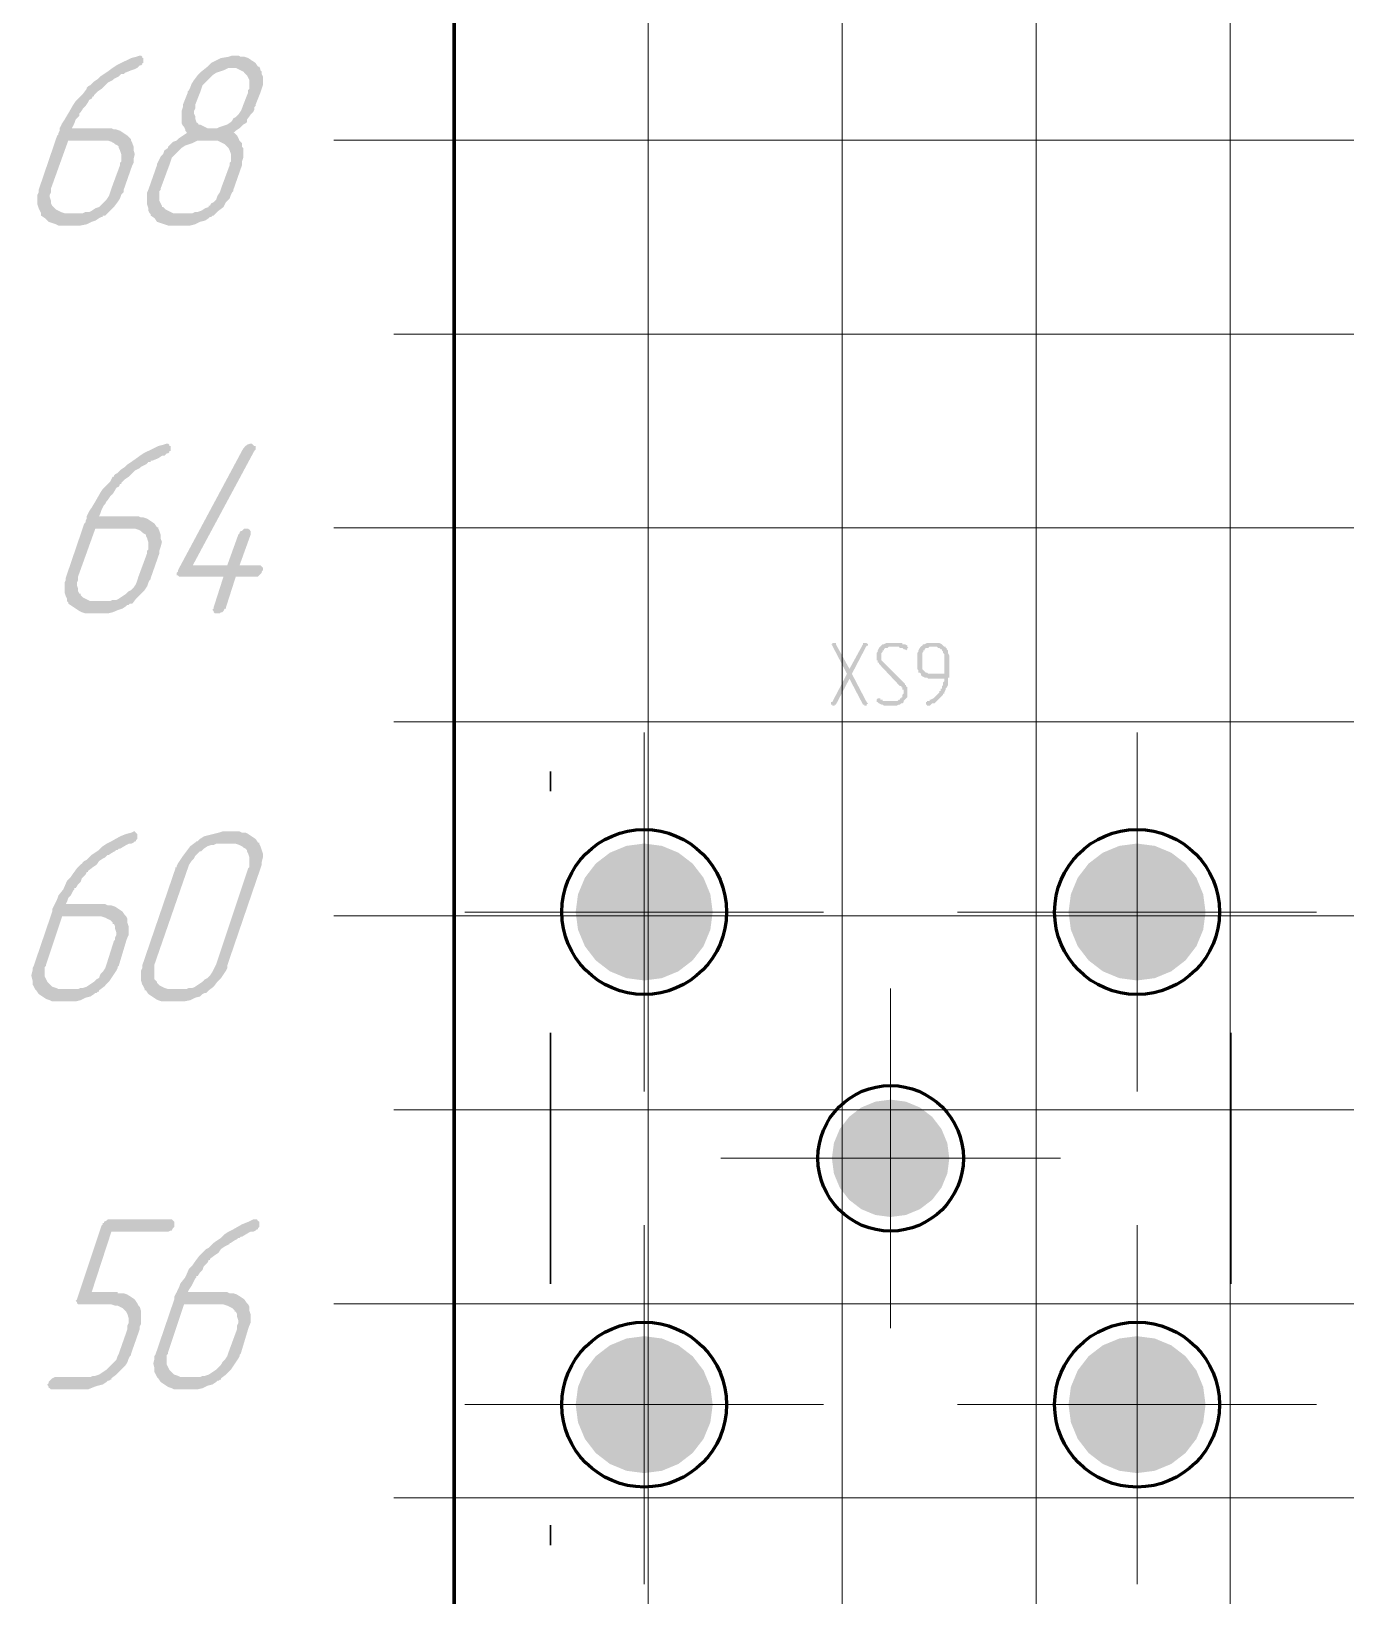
# Model space of a CAD drawing. Extents: x 260 to 1101, y 70 to 664.
# Drawn here: x 361.37 to 388.47, y 507.96 to 540.22 of the extents above; entities that cross this region are included whole.
import ezdxf

# ---------------------------------------------------------------- set-up
doc = ezdxf.new("R2010")
doc.units = 0
doc.header["$MEASUREMENT"] = 0
doc.layers.add('PDF _Геометрия', color=7, linetype='CONTINUOUS')
doc.layers.add('PDF _Сплошная заливка', color=7, linetype='CONTINUOUS')

msp = doc.modelspace()

# ---------------------------------------------------------------- hatches: boundary and pattern name
at = {"layer": 'PDF _Сплошная заливка', "transparency": 33554559}
h = msp.add_hatch(color=256, dxfattribs=at)
h.paths.add_polyline_path([(362.865, 537.969), (362.128, 537.969), (361.772, 536.979), (361.772, 536.953), (361.772, 536.928), (361.772, 536.902), (361.747, 536.852), (361.747, 536.801), (361.772, 536.725), (361.772, 536.674), (361.798, 536.623), (361.823, 536.598), (361.823, 536.598), (361.849, 536.572), (361.874, 536.547), (361.925, 536.521), (361.976, 536.496), (362.052, 536.471), (362.103, 536.471), (362.408, 536.471), (362.433, 536.471), (362.484, 536.496), (362.56, 536.496), (362.611, 536.521), (362.687, 536.572), (362.763, 536.598), (362.789, 536.623), (362.789, 536.623), (362.839, 536.674), (362.865, 536.699), (362.916, 536.75), (362.966, 536.826), (362.992, 536.902), (363.017, 536.979), (363.195, 537.461), (363.195, 537.487), (363.195, 537.512), (363.22, 537.537), (363.22, 537.588), (363.22, 537.639), (363.22, 537.69), (363.195, 537.766), (363.17, 537.817), (363.17, 537.817), (363.17, 537.842), (363.144, 537.868), (363.093, 537.893), (363.068, 537.918), (363.017, 537.944), (362.941, 537.969)], flags=0)
h.paths.add_polyline_path([(363.627, 539.722), (363.652, 539.696), (363.652, 539.671), (363.678, 539.671), (363.678, 539.646), (363.678, 539.62), (363.678, 539.595), (363.678, 539.569), (363.652, 539.569), (363.652, 539.544), (363.627, 539.519), (363.627, 539.519), (363.602, 539.519), (363.576, 539.493), (363.551, 539.468), (363.5, 539.442), (363.424, 539.417), (363.297, 539.366), (363.297, 539.366), (363.297, 539.366), (363.271, 539.341), (363.22, 539.341), (363.195, 539.315), (363.17, 539.29), (363.068, 539.239), (363.068, 539.239), (363.043, 539.214), (362.992, 539.188), (362.941, 539.163), (362.89, 539.112), (362.814, 539.036), (362.738, 538.985), (362.662, 538.909), (362.662, 538.884), (362.636, 538.884), (362.611, 538.833), (362.56, 538.807), (362.535, 538.757), (362.484, 538.68), (362.433, 538.63), (362.382, 538.553), (362.382, 538.553), (362.357, 538.528), (362.357, 538.477), (362.331, 538.452), (362.28, 538.401), (362.255, 538.325), (362.23, 538.274), (362.204, 538.223), (362.992, 538.223), (363.017, 538.223), (363.068, 538.198), (363.119, 538.198), (363.195, 538.172), (363.271, 538.122), (363.348, 538.071), (363.424, 537.995), (363.424, 537.995), (363.424, 537.969), (363.449, 537.918), (363.475, 537.842), (363.475, 537.766), (363.5, 537.69), (363.475, 537.588), (363.475, 537.512), (363.449, 537.461), (363.271, 536.953), (363.271, 536.953), (363.271, 536.953), (363.271, 536.928), (363.271, 536.902), (363.22, 536.852), (363.195, 536.775), (363.144, 536.699), (363.068, 536.598), (362.992, 536.521), (362.89, 536.42), (362.865, 536.42), (362.865, 536.42), (362.839, 536.42), (362.839, 536.394), (362.814, 536.394), (362.763, 536.369), (362.687, 536.318), (362.611, 536.293), (362.509, 536.242), (362.382, 536.217), (362.28, 536.217), (362.001, 536.217), (361.976, 536.217), (361.925, 536.217), (361.874, 536.242), (361.798, 536.267), (361.722, 536.293), (361.645, 536.369), (361.569, 536.42), (361.569, 536.445), (361.569, 536.471), (361.544, 536.521), (361.518, 536.572), (361.493, 536.648), (361.493, 536.75), (361.493, 536.852), (361.518, 536.902), (361.518, 536.953), (361.899, 538.071), (361.899, 538.071), (361.925, 538.096), (361.925, 538.122), (361.95, 538.172), (361.95, 538.223), (361.976, 538.274), (362.001, 538.325), (362.052, 538.401), (362.128, 538.528), (362.23, 538.706), (362.28, 538.782), (362.357, 538.858), (362.433, 538.934), (362.509, 539.036), (362.509, 539.036), (362.509, 539.061), (362.535, 539.087), (362.585, 539.112), (362.611, 539.138), (362.662, 539.188), (362.738, 539.239), (362.789, 539.29), (362.865, 539.341), (362.941, 539.392), (363.043, 539.468), (363.119, 539.519), (363.322, 539.62), (363.424, 539.671), (363.525, 539.696), (363.602, 539.722), (363.602, 539.722)], flags=0)
h = msp.add_hatch(color=256, dxfattribs=at)
h.paths.add_polyline_path([(365.507, 539.468), (365.482, 539.468), (365.431, 539.468), (365.38, 539.442), (365.329, 539.417), (365.253, 539.392), (365.177, 539.366), (365.1, 539.315), (365.1, 539.315), (365.075, 539.29), (365.05, 539.265), (364.999, 539.214), (364.948, 539.163), (364.897, 539.112), (364.872, 539.036), (364.846, 538.96), (364.745, 538.706), (364.745, 538.706), (364.745, 538.68), (364.745, 538.63), (364.719, 538.579), (364.719, 538.528), (364.745, 538.477), (364.745, 538.426), (364.77, 538.35), (364.77, 538.35), (364.796, 538.325), (364.821, 538.299), (364.846, 538.299), (364.897, 538.274), (364.948, 538.249), (364.999, 538.223), (365.075, 538.223), (365.126, 538.223), (365.151, 538.223), (365.202, 538.223), (365.253, 538.249), (365.329, 538.274), (365.405, 538.299), (365.482, 538.35), (365.482, 538.35), (365.507, 538.376), (365.532, 538.426), (365.583, 538.452), (365.634, 538.503), (365.685, 538.579), (365.71, 538.63), (365.736, 538.706), (365.837, 538.96), (365.837, 538.985), (365.837, 539.011), (365.863, 539.036), (365.863, 539.087), (365.863, 539.138), (365.863, 539.214), (365.837, 539.265), (365.812, 539.315), (365.812, 539.315), (365.786, 539.341), (365.761, 539.366), (365.736, 539.392), (365.685, 539.417), (365.634, 539.442), (365.583, 539.468)], flags=0)
h.paths.add_polyline_path([(365.126, 537.969), (364.846, 537.969), (364.796, 537.969), (364.745, 537.944), (364.694, 537.918), (364.618, 537.893), (364.541, 537.868), (364.465, 537.817), (364.465, 537.817), (364.44, 537.791), (364.414, 537.766), (364.364, 537.715), (364.313, 537.664), (364.262, 537.614), (364.237, 537.537), (364.211, 537.461), (364.033, 536.979), (364.033, 536.953), (364.008, 536.928), (364.008, 536.902), (364.008, 536.852), (364.008, 536.801), (364.008, 536.725), (364.033, 536.674), (364.059, 536.623), (364.059, 536.598), (364.084, 536.598), (364.11, 536.572), (364.135, 536.547), (364.186, 536.521), (364.237, 536.496), (364.288, 536.471), (364.364, 536.471), (364.643, 536.471), (364.694, 536.471), (364.745, 536.496), (364.796, 536.496), (364.872, 536.521), (364.948, 536.572), (365.024, 536.598), (365.024, 536.623), (365.05, 536.623), (365.075, 536.674), (365.126, 536.699), (365.177, 536.75), (365.202, 536.826), (365.253, 536.902), (365.278, 536.979), (365.456, 537.461), (365.456, 537.487), (365.456, 537.512), (365.482, 537.537), (365.482, 537.588), (365.482, 537.639), (365.482, 537.69), (365.456, 537.766), (365.431, 537.817), (365.431, 537.817), (365.405, 537.842), (365.38, 537.868), (365.354, 537.893), (365.304, 537.918), (365.253, 537.944), (365.202, 537.969)], flags=0)
h.paths.add_polyline_path([(365.634, 539.722), (365.685, 539.696), (365.761, 539.696), (365.837, 539.671), (365.913, 539.62), (365.99, 539.569), (366.04, 539.493), (366.066, 539.493), (366.066, 539.493), (366.091, 539.442), (366.091, 539.417), (366.117, 539.392), (366.117, 539.341), (366.142, 539.29), (366.142, 539.265), (366.142, 539.112), (366.117, 539.036), (366.091, 538.96), (365.99, 538.706), (365.99, 538.706), (365.99, 538.68), (365.964, 538.655), (365.964, 538.604), (365.939, 538.553), (365.888, 538.503), (365.812, 538.401), (365.812, 538.376), (365.812, 538.35), (365.786, 538.325), (365.736, 538.299), (365.71, 538.274), (365.659, 538.223), (365.583, 538.172), (365.532, 538.122), (365.532, 538.122), (365.558, 538.122), (365.583, 538.096), (365.609, 538.071), (365.634, 538.02), (365.659, 537.969), (365.71, 537.918), (365.71, 537.868), (365.71, 537.842), (365.736, 537.817), (365.736, 537.791), (365.736, 537.741), (365.736, 537.69), (365.736, 537.614), (365.71, 537.537), (365.71, 537.461), (365.532, 536.953), (365.532, 536.953), (365.532, 536.953), (365.532, 536.928), (365.507, 536.902), (365.482, 536.852), (365.456, 536.775), (365.38, 536.699), (365.329, 536.598), (365.227, 536.521), (365.126, 536.42), (365.126, 536.42), (365.126, 536.42), (365.1, 536.42), (365.075, 536.394), (365.05, 536.394), (365.024, 536.369), (364.948, 536.318), (364.846, 536.293), (364.745, 536.242), (364.643, 536.217), (364.516, 536.217), (364.262, 536.217), (364.237, 536.217), (364.186, 536.217), (364.11, 536.242), (364.033, 536.267), (363.957, 536.293), (363.906, 536.369), (363.83, 536.42), (363.83, 536.445), (363.805, 536.471), (363.779, 536.521), (363.779, 536.572), (363.754, 536.648), (363.754, 536.75), (363.754, 536.852), (363.754, 536.902), (363.779, 536.953), (363.957, 537.461), (363.957, 537.487), (363.957, 537.487), (363.983, 537.537), (364.008, 537.588), (364.033, 537.639), (364.084, 537.69), (364.11, 537.766), (364.186, 537.817), (364.186, 537.842), (364.211, 537.868), (364.237, 537.893), (364.288, 537.944), (364.364, 537.969), (364.414, 538.02), (364.491, 538.071), (364.567, 538.122), (364.567, 538.122), (364.567, 538.147), (364.541, 538.172), (364.541, 538.198), (364.516, 538.249), (364.491, 538.274), (364.465, 538.325), (364.465, 538.376), (364.465, 538.401), (364.465, 538.401), (364.465, 538.452), (364.465, 538.477), (364.465, 538.528), (364.465, 538.579), (364.491, 538.655), (364.491, 538.706), (364.592, 538.96), (364.592, 538.96), (364.592, 538.985), (364.592, 538.985), (364.618, 539.011), (364.643, 539.061), (364.669, 539.138), (364.719, 539.214), (364.796, 539.315), (364.872, 539.392), (364.999, 539.493), (364.999, 539.493), (365.024, 539.519), (365.05, 539.544), (365.075, 539.569), (365.126, 539.595), (365.177, 539.62), (365.278, 539.671), (365.431, 539.696), (365.507, 539.722)], flags=0)
h = msp.add_hatch(color=256, dxfattribs=at)
h.paths.add_polyline_path([(363.424, 529.968), (362.687, 529.968), (362.331, 528.978), (362.331, 528.952), (362.331, 528.927), (362.331, 528.901), (362.306, 528.851), (362.306, 528.8), (362.331, 528.724), (362.331, 528.673), (362.357, 528.622), (362.382, 528.622), (362.382, 528.597), (362.408, 528.571), (362.433, 528.546), (362.484, 528.52), (362.535, 528.495), (362.585, 528.47), (362.662, 528.47), (362.966, 528.47), (362.992, 528.47), (363.043, 528.495), (363.119, 528.495), (363.17, 528.52), (363.246, 528.571), (363.322, 528.622), (363.322, 528.622), (363.348, 528.647), (363.373, 528.673), (363.424, 528.698), (363.475, 528.749), (363.525, 528.825), (363.551, 528.901), (363.576, 528.978), (363.754, 529.46), (363.754, 529.486), (363.754, 529.511), (363.779, 529.536), (363.779, 529.587), (363.779, 529.638), (363.779, 529.689), (363.754, 529.765), (363.729, 529.816), (363.729, 529.816), (363.729, 529.841), (363.678, 529.867), (363.652, 529.892), (363.627, 529.917), (363.576, 529.943), (363.5, 529.968)], flags=0)
h.paths.add_polyline_path([(364.186, 531.721), (364.211, 531.695), (364.211, 531.67), (364.237, 531.67), (364.237, 531.645), (364.237, 531.619), (364.237, 531.594), (364.237, 531.568), (364.211, 531.568), (364.211, 531.543), (364.186, 531.518), (364.186, 531.518), (364.16, 531.518), (364.135, 531.492), (364.11, 531.467), (364.059, 531.467), (363.983, 531.416), (363.856, 531.365), (363.856, 531.365), (363.83, 531.365), (363.83, 531.34), (363.779, 531.34), (363.754, 531.314), (363.729, 531.289), (363.627, 531.238), (363.627, 531.238), (363.602, 531.213), (363.551, 531.187), (363.5, 531.162), (363.449, 531.111), (363.373, 531.035), (363.297, 530.984), (363.22, 530.908), (363.22, 530.883), (363.195, 530.883), (363.17, 530.832), (363.119, 530.806), (363.093, 530.756), (363.043, 530.679), (362.992, 530.629), (362.941, 530.552), (362.941, 530.552), (362.916, 530.527), (362.89, 530.476), (362.865, 530.451), (362.839, 530.4), (362.814, 530.349), (362.789, 530.273), (362.763, 530.222), (363.551, 530.222), (363.576, 530.222), (363.627, 530.197), (363.678, 530.197), (363.754, 530.171), (363.83, 530.121), (363.906, 530.07), (363.957, 529.994), (363.983, 529.994), (363.983, 529.968), (364.008, 529.917), (364.033, 529.841), (364.033, 529.765), (364.059, 529.689), (364.033, 529.587), (364.008, 529.511), (364.008, 529.46), (363.83, 528.952), (363.83, 528.952), (363.83, 528.952), (363.83, 528.927), (363.805, 528.901), (363.779, 528.851), (363.754, 528.774), (363.703, 528.698), (363.627, 528.622), (363.525, 528.52), (363.449, 528.419), (363.424, 528.419), (363.424, 528.419), (363.398, 528.419), (363.373, 528.393), (363.348, 528.393), (363.322, 528.368), (363.246, 528.317), (363.17, 528.292), (363.043, 528.241), (362.941, 528.216), (362.839, 528.216), (362.56, 528.216), (362.535, 528.216), (362.484, 528.216), (362.408, 528.241), (362.357, 528.266), (362.28, 528.317), (362.204, 528.368), (362.128, 528.419), (362.128, 528.444), (362.103, 528.47), (362.103, 528.52), (362.077, 528.571), (362.052, 528.647), (362.052, 528.749), (362.052, 528.851), (362.077, 528.901), (362.077, 528.952), (362.458, 530.07), (362.458, 530.07), (362.484, 530.095), (362.484, 530.121), (362.509, 530.171), (362.509, 530.222), (362.535, 530.273), (362.56, 530.324), (362.611, 530.4), (362.687, 530.527), (362.789, 530.705), (362.839, 530.781), (362.916, 530.857), (362.992, 530.933), (363.043, 531.035), (363.068, 531.035), (363.068, 531.06), (363.093, 531.086), (363.144, 531.111), (363.17, 531.137), (363.22, 531.187), (363.297, 531.238), (363.348, 531.289), (363.424, 531.34), (363.5, 531.391), (363.602, 531.467), (363.678, 531.518), (363.881, 531.619), (363.983, 531.67), (364.084, 531.695), (364.16, 531.721), (364.16, 531.721)], flags=0)
for points in [[(365.913, 531.721), (365.939, 531.695), (365.964, 531.67), (365.964, 531.67), (365.99, 531.67), (365.99, 531.619), (365.99, 531.594), (365.964, 531.568), (364.694, 529.206), (365.405, 529.206), (365.634, 529.841), (365.634, 529.841), (365.659, 529.867), (365.659, 529.892), (365.685, 529.917), (365.71, 529.917), (365.736, 529.943), (365.761, 529.968), (365.812, 529.968), (365.812, 529.968), (365.837, 529.968), (365.863, 529.943), (365.863, 529.943), (365.888, 529.917), (365.888, 529.917), (365.888, 529.892), (365.888, 529.841), (365.659, 529.206), (366.066, 529.206), (366.066, 529.206), (366.091, 529.206), (366.117, 529.181), (366.117, 529.181), (366.142, 529.155), (366.142, 529.13), (366.142, 529.105), (366.117, 529.079), (366.117, 529.054), (366.091, 529.028), (366.066, 529.003), (366.066, 529.003), (366.04, 528.978), (366.015, 528.978), (365.964, 528.978), (365.583, 528.978), (365.38, 528.343), (365.38, 528.317), (365.354, 528.317), (365.329, 528.266), (365.304, 528.241), (365.304, 528.241), (365.278, 528.241), (365.253, 528.216), (365.202, 528.216), (365.202, 528.216), (365.177, 528.216), (365.151, 528.216), (365.126, 528.241), (365.126, 528.241), (365.126, 528.266), (365.1, 528.292), (365.126, 528.317), (365.126, 528.343), (365.329, 528.978), (364.44, 528.978), (364.44, 528.978), (364.414, 528.978), (364.389, 529.003), (364.364, 529.003), (364.364, 529.028), (364.364, 529.054), (364.389, 529.079), (364.389, 529.105), (365.736, 531.619), (365.736, 531.619), (365.761, 531.645), (365.786, 531.67), (365.812, 531.695), (365.888, 531.721)], [(378.565, 527.606), (378.59, 527.606), (378.59, 527.606), (378.59, 527.606), (378.59, 527.606), (378.616, 527.581), (378.616, 527.581), (378.616, 527.581), (378.616, 527.555), (378.59, 527.555), (378.59, 527.555), (378.285, 526.971), (378.59, 526.387), (378.59, 526.387), (378.59, 526.387), (378.616, 526.361), (378.616, 526.361), (378.616, 526.361), (378.616, 526.361), (378.59, 526.336), (378.59, 526.336), (378.59, 526.336), (378.59, 526.311), (378.565, 526.311), (378.565, 526.311), (378.54, 526.311), (378.54, 526.311), (378.54, 526.336), (378.514, 526.336), (378.514, 526.336), (378.235, 526.869), (377.955, 526.336), (377.955, 526.336), (377.93, 526.336), (377.93, 526.311), (377.93, 526.311), (377.904, 526.311), (377.904, 526.311), (377.904, 526.311), (377.879, 526.311), (377.879, 526.336), (377.879, 526.336), (377.879, 526.336), (377.854, 526.336), (377.854, 526.361), (377.854, 526.361), (377.854, 526.361), (377.854, 526.387), (377.879, 526.387), (378.184, 526.971), (377.879, 527.555), (377.854, 527.581), (377.854, 527.581), (377.854, 527.581), (377.879, 527.581), (377.879, 527.606), (377.879, 527.606), (377.879, 527.606), (377.904, 527.606), (377.904, 527.606), (377.904, 527.606), (377.93, 527.606), (377.93, 527.606), (377.955, 527.606), (377.955, 527.581), (378.235, 527.073), (378.514, 527.581), (378.514, 527.606), (378.514, 527.606), (378.514, 527.606), (378.54, 527.606), (378.54, 527.606), (378.565, 527.606)], [(379.251, 527.606), (379.251, 527.606), (379.276, 527.606), (379.302, 527.606), (379.327, 527.606), (379.327, 527.606), (379.327, 527.581), (379.353, 527.581), (379.378, 527.581), (379.378, 527.581), (379.429, 527.555), (379.429, 527.555), (379.429, 527.555), (379.429, 527.53), (379.429, 527.53), (379.429, 527.53), (379.429, 527.53), (379.454, 527.504), (379.454, 527.504), (379.429, 527.504), (379.429, 527.479), (379.429, 527.479), (379.429, 527.479), (379.429, 527.479), (379.403, 527.454), (379.403, 527.454), (379.378, 527.479), (379.353, 527.479), (379.353, 527.479), (379.353, 527.479), (379.327, 527.504), (379.302, 527.504), (379.276, 527.504), (379.251, 527.53), (379.2, 527.53), (379.048, 527.53), (379.048, 527.53), (379.022, 527.504), (378.997, 527.504), (378.971, 527.504), (378.946, 527.479), (378.946, 527.454), (378.946, 527.454), (378.921, 527.454), (378.921, 527.454), (378.921, 527.428), (378.895, 527.403), (378.895, 527.377), (378.895, 527.352), (378.895, 527.327), (378.895, 527.301), (378.895, 527.276), (378.895, 527.276), (378.895, 527.25), (378.895, 527.25), (378.895, 527.25), (378.895, 527.25), (378.921, 527.225), (378.946, 527.2), (379.353, 526.793), (379.353, 526.793), (379.353, 526.793), (379.378, 526.768), (379.378, 526.768), (379.378, 526.742), (379.403, 526.742), (379.403, 526.717), (379.429, 526.692), (379.429, 526.666), (379.429, 526.641), (379.429, 526.615), (379.429, 526.59), (379.429, 526.59), (379.429, 526.59), (379.429, 526.59), (379.429, 526.565), (379.429, 526.565), (379.429, 526.514), (379.429, 526.488), (379.403, 526.463), (379.378, 526.438), (379.353, 526.412), (379.353, 526.387), (379.353, 526.387), (379.327, 526.361), (379.302, 526.361), (379.276, 526.336), (379.251, 526.336), (379.2, 526.311), (379.175, 526.311), (379.149, 526.311), (379.022, 526.311), (378.997, 526.311), (378.971, 526.311), (378.946, 526.311), (378.921, 526.336), (378.895, 526.336), (378.844, 526.361), (378.819, 526.387), (378.794, 526.387), (378.794, 526.412), (378.794, 526.412), (378.794, 526.438), (378.794, 526.438), (378.794, 526.438), (378.794, 526.438), (378.819, 526.463), (378.819, 526.463), (378.844, 526.463), (378.87, 526.463), (378.87, 526.463), (378.87, 526.438), (378.895, 526.438), (378.921, 526.438), (378.921, 526.412), (378.971, 526.412), (378.997, 526.412), (379.022, 526.412), (379.175, 526.412), (379.175, 526.412), (379.2, 526.412), (379.225, 526.412), (379.251, 526.438), (379.276, 526.438), (379.276, 526.463), (379.302, 526.463), (379.302, 526.463), (379.302, 526.488), (379.327, 526.488), (379.327, 526.514), (379.327, 526.539), (379.353, 526.565), (379.353, 526.59), (379.353, 526.615), (379.353, 526.615), (379.353, 526.641), (379.327, 526.641), (379.327, 526.641), (379.327, 526.641), (379.327, 526.666), (379.327, 526.666), (379.327, 526.666), (379.327, 526.666), (379.327, 526.692), (379.302, 526.692), (379.302, 526.717), (379.276, 526.717), (378.87, 527.149), (378.87, 527.149), (378.87, 527.149), (378.87, 527.149), (378.844, 527.174), (378.844, 527.174), (378.844, 527.2), (378.819, 527.2), (378.819, 527.225), (378.819, 527.225), (378.819, 527.25), (378.794, 527.25), (378.794, 527.276), (378.794, 527.276), (378.794, 527.301), (378.794, 527.327), (378.794, 527.327), (378.794, 527.352), (378.794, 527.352), (378.794, 527.352), (378.794, 527.377), (378.794, 527.403), (378.819, 527.428), (378.819, 527.454), (378.844, 527.504), (378.87, 527.53), (378.87, 527.53), (378.87, 527.53), (378.87, 527.53), (378.895, 527.555), (378.921, 527.581), (378.946, 527.581), (378.997, 527.606), (379.022, 527.606), (379.048, 527.606), (379.225, 527.606)], [(374.003, 522.059), (374.003, 520.647), (373.637, 520.695), (373.296, 520.836), (373.004, 521.061), (372.78, 521.353), (372.638, 521.694), (372.59, 522.059)], [(374.003, 522.059), (375.415, 522.059), (375.367, 521.694), (375.226, 521.353), (375.001, 521.061), (374.709, 520.836), (374.368, 520.695), (374.003, 520.647)], [(384.164, 522.059), (384.164, 520.647), (383.799, 520.695), (383.458, 520.836), (383.166, 521.061), (382.941, 521.353), (382.8, 521.694), (382.752, 522.059)], [(384.164, 522.059), (385.577, 522.059), (385.529, 521.694), (385.388, 521.353), (385.163, 521.061), (384.871, 520.836), (384.53, 520.695), (384.164, 520.647)], [(379.083, 516.979), (377.873, 516.979), (377.914, 517.292), (378.035, 517.584), (378.228, 517.835), (378.478, 518.027), (378.77, 518.148), (379.083, 518.19)], [(379.083, 516.979), (379.083, 515.769), (378.77, 515.81), (378.478, 515.931), (378.228, 516.123), (378.035, 516.374), (377.914, 516.666), (377.873, 516.979)], [(379.083, 516.979), (380.294, 516.979), (380.253, 516.666), (380.132, 516.374), (379.94, 516.123), (379.689, 515.931), (379.397, 515.81), (379.083, 515.769)], [(364.262, 515.719), (364.288, 515.693), (364.313, 515.668), (364.313, 515.668), (364.313, 515.643), (364.313, 515.617), (364.313, 515.592), (364.313, 515.592), (364.313, 515.566), (364.288, 515.541), (364.262, 515.49), (364.237, 515.49), (364.237, 515.49), (364.186, 515.465), (364.16, 515.465), (363.017, 515.465), (362.611, 514.22), (363.144, 514.22), (363.144, 514.195), (363.195, 514.195), (363.271, 514.195), (363.348, 514.169), (363.424, 514.119), (363.5, 514.068), (363.551, 513.992), (363.551, 513.992), (363.576, 513.941), (363.602, 513.915), (363.627, 513.839), (363.627, 513.763), (363.627, 513.687), (363.627, 513.56), (363.602, 513.509), (363.602, 513.458), (363.424, 512.95), (363.424, 512.95), (363.424, 512.95), (363.424, 512.925), (363.398, 512.899), (363.373, 512.849), (363.348, 512.772), (363.297, 512.696), (363.22, 512.62), (363.119, 512.518), (363.017, 512.442), (363.017, 512.442), (363.017, 512.417), (362.992, 512.417), (362.966, 512.391), (362.941, 512.391), (362.916, 512.366), (362.839, 512.315), (362.738, 512.29), (362.662, 512.264), (362.535, 512.214), (362.433, 512.214), (361.772, 512.214), (361.772, 512.214), (361.747, 512.239), (361.722, 512.239), (361.722, 512.264), (361.722, 512.264), (361.696, 512.315), (361.722, 512.341), (361.722, 512.341), (361.722, 512.366), (361.747, 512.391), (361.772, 512.417), (361.772, 512.417), (361.798, 512.442), (361.849, 512.468), (361.874, 512.468), (362.535, 512.468), (362.585, 512.468), (362.636, 512.493), (362.687, 512.493), (362.763, 512.518), (362.839, 512.569), (362.916, 512.62), (362.916, 512.62), (362.941, 512.645), (362.966, 512.671), (363.017, 512.722), (363.068, 512.772), (363.119, 512.823), (363.144, 512.899), (363.17, 512.95), (363.348, 513.458), (363.348, 513.458), (363.348, 513.509), (363.348, 513.534), (363.373, 513.585), (363.373, 513.636), (363.373, 513.687), (363.348, 513.763), (363.322, 513.814), (363.322, 513.814), (363.297, 513.839), (363.271, 513.865), (363.246, 513.89), (363.195, 513.915), (363.144, 513.941), (363.093, 513.941), (363.017, 513.966), (362.357, 513.966), (362.357, 513.966), (362.331, 513.966), (362.306, 513.992), (362.306, 514.017), (362.28, 514.042), (362.306, 514.068), (362.814, 515.592), (362.814, 515.592), (362.839, 515.617), (362.839, 515.643), (362.865, 515.643), (362.865, 515.668), (362.916, 515.693), (362.941, 515.719), (362.992, 515.719), (364.237, 515.719)], [(374.003, 511.899), (374.003, 510.487), (373.637, 510.535), (373.296, 510.676), (373.004, 510.901), (372.78, 511.193), (372.638, 511.534), (372.59, 511.899)], [(374.003, 511.899), (375.415, 511.899), (375.367, 511.534), (375.226, 511.193), (375.001, 510.901), (374.709, 510.676), (374.368, 510.535), (374.003, 510.487)], [(384.164, 511.899), (384.164, 510.487), (383.799, 510.535), (383.458, 510.676), (383.166, 510.901), (382.941, 511.193), (382.8, 511.534), (382.752, 511.899)], [(384.164, 511.899), (385.577, 511.899), (385.529, 511.534), (385.388, 511.193), (385.163, 510.901), (384.871, 510.676), (384.53, 510.535), (384.164, 510.487)]]:
    msp.add_hatch(color=256, dxfattribs=at).paths.add_polyline_path(points)
h = msp.add_hatch(color=256, dxfattribs=at)
h.paths.add_polyline_path([(379.988, 527.53), (379.886, 527.53), (379.886, 527.53), (379.861, 527.504), (379.835, 527.504), (379.81, 527.504), (379.784, 527.479), (379.784, 527.479), (379.784, 527.454), (379.759, 527.454), (379.759, 527.454), (379.759, 527.428), (379.734, 527.403), (379.734, 527.377), (379.734, 527.352), (379.734, 527.327), (379.734, 527.149), (379.734, 527.149), (379.734, 527.149), (379.734, 527.123), (379.734, 527.098), (379.734, 527.098), (379.734, 527.073), (379.759, 527.047), (379.784, 527.022), (379.784, 527.022), (379.784, 527.022), (379.81, 526.996), (379.81, 526.996), (379.835, 526.996), (379.861, 526.971), (379.886, 526.971), (379.911, 526.971), (380.191, 526.971), (380.191, 527.327), (380.191, 527.352), (380.191, 527.352), (380.191, 527.352), (380.191, 527.377), (380.165, 527.403), (380.165, 527.428), (380.14, 527.454), (380.14, 527.479), (380.14, 527.479), (380.115, 527.479), (380.115, 527.479), (380.089, 527.504), (380.089, 527.504), (380.064, 527.504), (380.038, 527.53)], flags=0)
h.paths.add_polyline_path([(380.013, 527.606), (380.038, 527.606), (380.064, 527.606), (380.089, 527.606), (380.14, 527.581), (380.165, 527.555), (380.191, 527.53), (380.191, 527.53), (380.216, 527.53), (380.216, 527.53), (380.216, 527.504), (380.242, 527.504), (380.242, 527.479), (380.267, 527.454), (380.267, 527.403), (380.292, 527.352), (380.292, 527.327), (380.292, 526.92), (380.292, 526.92), (380.292, 526.92), (380.292, 526.895), (380.267, 526.895), (380.267, 526.869), (380.267, 526.844), (380.267, 526.844), (380.267, 526.819), (380.267, 526.742), (380.242, 526.692), (380.216, 526.666), (380.216, 526.641), (380.191, 526.59), (380.191, 526.565), (380.165, 526.565), (380.165, 526.565), (380.165, 526.539), (380.165, 526.539), (380.14, 526.514), (380.14, 526.514), (380.115, 526.488), (380.089, 526.463), (380.089, 526.463), (380.064, 526.438), (380.038, 526.412), (380.013, 526.387), (379.988, 526.361), (379.937, 526.361), (379.911, 526.336), (379.886, 526.311), (379.861, 526.311), (379.861, 526.311), (379.861, 526.311), (379.835, 526.311), (379.835, 526.336), (379.835, 526.336), (379.81, 526.336), (379.81, 526.336), (379.81, 526.361), (379.81, 526.361), (379.81, 526.361), (379.81, 526.387), (379.81, 526.387), (379.81, 526.387), (379.835, 526.387), (379.835, 526.387), (379.835, 526.412), (379.835, 526.412), (379.861, 526.412), (379.861, 526.412), (379.861, 526.412), (379.886, 526.412), (379.886, 526.438), (379.911, 526.438), (379.962, 526.463), (379.962, 526.463), (379.988, 526.488), (379.988, 526.488), (379.988, 526.488), (380.013, 526.514), (380.013, 526.514), (380.038, 526.539), (380.064, 526.565), (380.089, 526.59), (380.089, 526.615), (380.115, 526.615), (380.115, 526.615), (380.115, 526.641), (380.115, 526.666), (380.14, 526.666), (380.14, 526.692), (380.14, 526.717), (380.165, 526.742), (380.165, 526.742), (380.165, 526.768), (380.165, 526.768), (380.165, 526.793), (380.191, 526.819), (380.191, 526.819), (380.191, 526.844), (380.191, 526.869), (379.886, 526.869), (379.886, 526.869), (379.861, 526.869), (379.835, 526.895), (379.81, 526.895), (379.784, 526.895), (379.734, 526.92), (379.708, 526.946), (379.708, 526.946), (379.708, 526.971), (379.683, 526.996), (379.657, 526.996), (379.657, 527.047), (379.632, 527.073), (379.632, 527.098), (379.632, 527.149), (379.632, 527.327), (379.632, 527.327), (379.632, 527.352), (379.632, 527.352), (379.632, 527.352), (379.632, 527.377), (379.632, 527.403), (379.657, 527.428), (379.657, 527.454), (379.683, 527.504), (379.708, 527.53), (379.708, 527.53), (379.708, 527.53), (379.734, 527.555), (379.734, 527.555), (379.759, 527.581), (379.784, 527.581), (379.835, 527.606), (379.861, 527.606), (379.886, 527.606)], flags=0)
h = msp.add_hatch(color=256, dxfattribs=at)
h.paths.add_polyline_path([(362.738, 521.967), (362.001, 521.967), (361.671, 520.977), (361.671, 520.951), (361.645, 520.926), (361.645, 520.9), (361.645, 520.85), (361.645, 520.799), (361.645, 520.723), (361.671, 520.672), (361.696, 520.621), (361.696, 520.621), (361.722, 520.596), (361.747, 520.57), (361.772, 520.545), (361.798, 520.519), (361.874, 520.494), (361.925, 520.469), (362.001, 520.469), (362.28, 520.469), (362.331, 520.469), (362.382, 520.494), (362.433, 520.494), (362.509, 520.519), (362.585, 520.57), (362.662, 520.621), (362.662, 520.621), (362.687, 520.646), (362.712, 520.672), (362.763, 520.697), (362.789, 520.773), (362.839, 520.824), (362.89, 520.9), (362.916, 520.977), (363.068, 521.459), (363.093, 521.485), (363.093, 521.51), (363.093, 521.535), (363.119, 521.586), (363.119, 521.637), (363.093, 521.713), (363.093, 521.764), (363.068, 521.815), (363.043, 521.815), (363.043, 521.84), (363.017, 521.866), (362.992, 521.891), (362.941, 521.916), (362.89, 521.942), (362.814, 521.967)], flags=0)
h.paths.add_polyline_path([(363.5, 523.72), (363.525, 523.694), (363.551, 523.669), (363.551, 523.669), (363.551, 523.644), (363.551, 523.618), (363.551, 523.593), (363.551, 523.593), (363.551, 523.567), (363.525, 523.542), (363.525, 523.517), (363.5, 523.517), (363.5, 523.517), (363.475, 523.491), (363.424, 523.466), (363.373, 523.466), (363.322, 523.44), (363.195, 523.364), (363.195, 523.364), (363.17, 523.364), (363.144, 523.339), (363.119, 523.339), (363.093, 523.313), (363.043, 523.288), (362.966, 523.237), (362.941, 523.237), (362.916, 523.212), (362.89, 523.186), (362.839, 523.161), (362.763, 523.11), (362.712, 523.034), (362.636, 522.983), (362.535, 522.907), (362.535, 522.882), (362.509, 522.882), (362.484, 522.831), (362.458, 522.805), (362.408, 522.755), (362.382, 522.678), (362.331, 522.628), (362.28, 522.551), (362.255, 522.551), (362.255, 522.526), (362.23, 522.501), (362.204, 522.45), (362.179, 522.399), (362.128, 522.348), (362.103, 522.272), (362.077, 522.221), (362.865, 522.221), (362.89, 522.221), (362.941, 522.196), (363.017, 522.196), (363.093, 522.17), (363.17, 522.12), (363.246, 522.069), (363.297, 521.993), (363.297, 521.993), (363.322, 521.967), (363.348, 521.916), (363.348, 521.84), (363.373, 521.764), (363.373, 521.688), (363.373, 521.586), (363.348, 521.535), (363.322, 521.459), (363.17, 520.951), (363.17, 520.951), (363.17, 520.951), (363.144, 520.926), (363.144, 520.9), (363.119, 520.85), (363.068, 520.773), (363.017, 520.697), (362.966, 520.621), (362.865, 520.519), (362.763, 520.443), (362.763, 520.443), (362.763, 520.418), (362.738, 520.418), (362.712, 520.392), (362.687, 520.392), (362.662, 520.367), (362.585, 520.316), (362.484, 520.291), (362.382, 520.24), (362.28, 520.215), (362.153, 520.215), (361.874, 520.215), (361.874, 520.215), (361.798, 520.215), (361.747, 520.24), (361.671, 520.265), (361.595, 520.316), (361.518, 520.367), (361.467, 520.443), (361.467, 520.443), (361.442, 520.469), (361.417, 520.519), (361.391, 520.57), (361.391, 520.646), (361.366, 520.748), (361.391, 520.85), (361.391, 520.9), (361.417, 520.951), (361.798, 522.069), (361.798, 522.069), (361.798, 522.094), (361.798, 522.12), (361.823, 522.17), (361.849, 522.221), (361.874, 522.272), (361.899, 522.323), (361.925, 522.399), (362.026, 522.526), (362.103, 522.704), (362.179, 522.78), (362.23, 522.856), (362.306, 522.958), (362.382, 523.034), (362.382, 523.034), (362.408, 523.059), (362.433, 523.085), (362.458, 523.11), (362.509, 523.136), (362.56, 523.186), (362.611, 523.237), (362.687, 523.288), (362.763, 523.339), (362.839, 523.415), (362.916, 523.466), (363.017, 523.517), (363.195, 523.618), (363.322, 523.669), (363.424, 523.694), (363.475, 523.72)], flags=0)
h = msp.add_hatch(color=256, dxfattribs=at)
h.paths.add_polyline_path([(365.507, 523.466), (365.227, 523.466), (365.177, 523.466), (365.126, 523.44), (365.075, 523.44), (364.999, 523.415), (364.923, 523.364), (364.872, 523.313), (364.846, 523.313), (364.821, 523.288), (364.796, 523.263), (364.745, 523.212), (364.719, 523.161), (364.669, 523.11), (364.618, 523.034), (364.592, 522.958), (363.906, 520.977), (363.906, 520.951), (363.906, 520.926), (363.906, 520.9), (363.906, 520.85), (363.906, 520.799), (363.906, 520.723), (363.906, 520.672), (363.957, 520.621), (363.957, 520.621), (363.957, 520.596), (363.983, 520.57), (364.008, 520.545), (364.059, 520.519), (364.11, 520.494), (364.186, 520.469), (364.237, 520.469), (364.541, 520.469), (364.567, 520.469), (364.618, 520.494), (364.694, 520.494), (364.745, 520.519), (364.821, 520.57), (364.897, 520.621), (364.897, 520.621), (364.923, 520.646), (364.948, 520.672), (364.999, 520.697), (365.05, 520.748), (365.1, 520.824), (365.126, 520.875), (365.177, 520.977), (365.837, 522.958), (365.863, 522.983), (365.863, 523.009), (365.863, 523.034), (365.863, 523.085), (365.863, 523.136), (365.863, 523.186), (365.837, 523.263), (365.812, 523.313), (365.812, 523.313), (365.812, 523.339), (365.786, 523.364), (365.736, 523.39), (365.71, 523.415), (365.659, 523.44), (365.583, 523.466)], flags=0)
h.paths.add_polyline_path([(365.659, 523.72), (365.71, 523.694), (365.786, 523.694), (365.837, 523.669), (365.913, 523.618), (365.99, 523.567), (366.04, 523.491), (366.066, 523.491), (366.066, 523.466), (366.091, 523.415), (366.117, 523.339), (366.142, 523.263), (366.142, 523.186), (366.117, 523.085), (366.117, 523.034), (366.091, 522.958), (365.405, 520.951), (365.405, 520.951), (365.405, 520.951), (365.405, 520.926), (365.405, 520.9), (365.38, 520.85), (365.329, 520.773), (365.278, 520.697), (365.202, 520.621), (365.126, 520.519), (365.024, 520.443), (365.024, 520.443), (364.999, 520.418), (364.999, 520.418), (364.973, 520.392), (364.948, 520.392), (364.897, 520.367), (364.846, 520.316), (364.745, 520.291), (364.643, 520.24), (364.516, 520.215), (364.414, 520.215), (364.135, 520.215), (364.11, 520.215), (364.059, 520.215), (363.983, 520.24), (363.932, 520.265), (363.856, 520.316), (363.779, 520.367), (363.729, 520.443), (363.703, 520.443), (363.703, 520.469), (363.678, 520.519), (363.652, 520.57), (363.627, 520.646), (363.627, 520.748), (363.627, 520.85), (363.652, 520.9), (363.652, 520.951), (364.338, 522.958), (364.338, 522.983), (364.364, 522.983), (364.364, 523.009), (364.364, 523.009), (364.389, 523.059), (364.44, 523.136), (364.491, 523.212), (364.567, 523.313), (364.643, 523.415), (364.745, 523.491), (364.745, 523.491), (364.745, 523.491), (364.77, 523.517), (364.796, 523.517), (364.821, 523.542), (364.846, 523.567), (364.923, 523.618), (365.024, 523.644), (365.126, 523.669), (365.227, 523.694), (365.304, 523.72), (365.634, 523.72)], flags=0)
at = {"layer": 'PDF _Сплошная заливка', "true_color": 0xffffff, "transparency": 33554559}
for points in [[(372.59, 522.059), (372.638, 522.424), (372.78, 522.765), (373.004, 523.058), (373.296, 523.282), (373.637, 523.423), (374.003, 523.471), (374.003, 522.059)], [(374.003, 523.471), (374.368, 523.423), (374.709, 523.282), (375.001, 523.058), (375.226, 522.765), (375.367, 522.424), (375.415, 522.059), (374.003, 522.059)], [(382.752, 522.059), (382.8, 522.424), (382.941, 522.765), (383.166, 523.058), (383.458, 523.282), (383.799, 523.423), (384.164, 523.471), (384.164, 522.059)], [(384.164, 523.471), (384.53, 523.423), (384.871, 523.282), (385.163, 523.058), (385.388, 522.765), (385.529, 522.424), (385.577, 522.059), (384.164, 522.059)], [(379.083, 518.19), (379.397, 518.148), (379.689, 518.027), (379.94, 517.835), (380.132, 517.584), (380.253, 517.292), (380.294, 516.979), (379.083, 516.979)], [(372.59, 511.899), (372.638, 512.264), (372.78, 512.605), (373.004, 512.898), (373.296, 513.122), (373.637, 513.263), (374.003, 513.311), (374.003, 511.899)], [(374.003, 513.311), (374.368, 513.263), (374.709, 513.122), (375.001, 512.898), (375.226, 512.605), (375.367, 512.264), (375.415, 511.899), (374.003, 511.899)], [(382.752, 511.899), (382.8, 512.264), (382.941, 512.605), (383.166, 512.898), (383.458, 513.122), (383.799, 513.263), (384.164, 513.311), (384.164, 511.899)], [(384.164, 513.311), (384.53, 513.263), (384.871, 513.122), (385.163, 512.898), (385.388, 512.605), (385.529, 512.264), (385.577, 511.899), (384.164, 511.899)]]:
    msp.add_hatch(color=7, dxfattribs=at).paths.add_polyline_path(points)
at = {"layer": 'PDF _Сплошная заливка', "transparency": 33554559}
h = msp.add_hatch(color=256, dxfattribs=at)
h.paths.add_polyline_path([(365.253, 513.966), (364.516, 513.966), (364.186, 512.976), (364.186, 512.95), (364.16, 512.925), (364.16, 512.899), (364.16, 512.849), (364.16, 512.798), (364.16, 512.722), (364.186, 512.671), (364.211, 512.62), (364.211, 512.62), (364.237, 512.595), (364.262, 512.569), (364.288, 512.544), (364.313, 512.518), (364.389, 512.493), (364.44, 512.468), (364.516, 512.468), (364.796, 512.468), (364.846, 512.468), (364.897, 512.493), (364.948, 512.493), (365.024, 512.518), (365.1, 512.569), (365.177, 512.62), (365.177, 512.62), (365.202, 512.645), (365.227, 512.671), (365.278, 512.722), (365.304, 512.772), (365.354, 512.823), (365.405, 512.899), (365.431, 512.976), (365.609, 513.458), (365.609, 513.484), (365.609, 513.509), (365.609, 513.534), (365.634, 513.585), (365.634, 513.636), (365.609, 513.712), (365.609, 513.763), (365.583, 513.814), (365.558, 513.814), (365.558, 513.839), (365.532, 513.865), (365.507, 513.89), (365.456, 513.915), (365.405, 513.941), (365.329, 513.966)], flags=0)
h.paths.add_polyline_path([(366.015, 515.719), (366.04, 515.693), (366.066, 515.668), (366.066, 515.668), (366.066, 515.643), (366.066, 515.617), (366.066, 515.592), (366.066, 515.592), (366.066, 515.566), (366.04, 515.541), (366.04, 515.516), (366.015, 515.516), (366.015, 515.516), (365.99, 515.49), (365.939, 515.465), (365.888, 515.465), (365.837, 515.439), (365.71, 515.363), (365.71, 515.363), (365.685, 515.363), (365.659, 515.338), (365.634, 515.338), (365.609, 515.312), (365.558, 515.287), (365.482, 515.236), (365.456, 515.236), (365.456, 515.211), (365.405, 515.185), (365.354, 515.16), (365.278, 515.109), (365.227, 515.033), (365.151, 514.982), (365.05, 514.906), (365.05, 514.881), (365.024, 514.881), (364.999, 514.83), (364.973, 514.804), (364.923, 514.754), (364.897, 514.677), (364.846, 514.627), (364.796, 514.55), (364.77, 514.55), (364.77, 514.525), (364.745, 514.5), (364.719, 514.449), (364.694, 514.398), (364.669, 514.347), (364.618, 514.271), (364.592, 514.22), (365.38, 514.22), (365.405, 514.22), (365.456, 514.195), (365.532, 514.195), (365.609, 514.169), (365.685, 514.119), (365.761, 514.068), (365.812, 513.992), (365.812, 513.992), (365.837, 513.966), (365.863, 513.915), (365.863, 513.839), (365.888, 513.763), (365.888, 513.687), (365.888, 513.585), (365.863, 513.534), (365.837, 513.458), (365.685, 512.95), (365.685, 512.95), (365.685, 512.95), (365.659, 512.925), (365.659, 512.899), (365.634, 512.849), (365.583, 512.772), (365.532, 512.696), (365.482, 512.62), (365.38, 512.518), (365.278, 512.442), (365.278, 512.442), (365.278, 512.417), (365.253, 512.417), (365.227, 512.391), (365.202, 512.391), (365.177, 512.366), (365.1, 512.315), (364.999, 512.29), (364.897, 512.239), (364.796, 512.214), (364.669, 512.214), (364.389, 512.214), (364.389, 512.214), (364.313, 512.214), (364.262, 512.239), (364.186, 512.264), (364.11, 512.315), (364.033, 512.366), (363.983, 512.442), (363.983, 512.442), (363.957, 512.468), (363.932, 512.518), (363.906, 512.569), (363.906, 512.645), (363.881, 512.747), (363.906, 512.849), (363.906, 512.899), (363.932, 512.95), (364.313, 514.068), (364.313, 514.068), (364.313, 514.093), (364.313, 514.119), (364.338, 514.169), (364.364, 514.22), (364.389, 514.271), (364.414, 514.322), (364.44, 514.398), (364.541, 514.525), (364.618, 514.703), (364.694, 514.779), (364.745, 514.855), (364.821, 514.957), (364.897, 515.033), (364.897, 515.033), (364.923, 515.058), (364.948, 515.084), (364.973, 515.109), (365.024, 515.135), (365.075, 515.185), (365.126, 515.236), (365.202, 515.287), (365.278, 515.338), (365.354, 515.414), (365.431, 515.465), (365.532, 515.516), (365.71, 515.617), (365.837, 515.668), (365.939, 515.719), (365.99, 515.719)], flags=0)

# ---------------------------------------------------------------- linework, layer by layer
at = {"layer": 'PDF _Геометрия', "lineweight": 20}
for points in [[(368.842, 401.979), (370.082, 401.979), (370.082, 561.979), (610.126, 561.979), (610.126, 401.979)], [(374.083, 400.739), (374.083, 401.979), (374.083, 561.979)], [(378.083, 399.499), (378.083, 401.979), (378.083, 561.979)], [(382.084, 400.739), (382.084, 401.979), (382.084, 561.979)], [(386.085, 399.499), (386.085, 401.979), (386.085, 561.979)], [(367.601, 537.979), (370.082, 537.979), (610.126, 537.979)], [(368.842, 537.979), (370.082, 537.979)], [(368.842, 533.979), (370.082, 533.979), (610.126, 533.979)], [(367.601, 529.979), (370.082, 529.979), (610.126, 529.979)], [(368.842, 529.979), (370.082, 529.979)], [(368.842, 525.979), (370.082, 525.979), (610.126, 525.979)], [(374.003, 518.359), (374.003, 525.759)], [(384.164, 518.359), (384.164, 525.759)], [(374.003, 518.659), (374.003, 525.459)], [(384.164, 518.659), (384.164, 525.459)], [(370.302, 522.059), (377.703, 522.059)], [(370.602, 522.059), (377.403, 522.059)], [(380.464, 522.059), (387.865, 522.059)], [(380.764, 522.059), (387.565, 522.059)], [(367.601, 521.979), (370.082, 521.979), (610.126, 521.979)], [(368.842, 521.979), (370.082, 521.979)], [(379.083, 513.479), (379.083, 520.479)], [(379.083, 513.779), (379.083, 520.179)], [(368.842, 517.979), (370.082, 517.979), (610.126, 517.979)], [(375.583, 516.979), (382.584, 516.979)], [(375.883, 516.979), (382.284, 516.979)], [(374.003, 508.199), (374.003, 515.599)], [(384.164, 508.199), (384.164, 515.599)], [(374.003, 508.499), (374.003, 515.299)], [(384.164, 508.499), (384.164, 515.299)], [(367.601, 513.979), (370.082, 513.979), (610.126, 513.979)], [(368.842, 513.979), (370.082, 513.979)], [(370.302, 511.899), (377.703, 511.899)], [(370.602, 511.899), (377.403, 511.899)], [(380.464, 511.899), (387.865, 511.899)], [(380.764, 511.899), (387.565, 511.899)], [(368.842, 509.979), (370.082, 509.979), (610.126, 509.979)]]:
    msp.add_lwpolyline(points, dxfattribs=at)
at = {"layer": 'PDF _Геометрия', "lineweight": 60}
for points in [[(370.082, 561.979), (370.082, 401.979), (610.126, 401.979), (610.126, 561.979)], [(610.126, 561.979), (370.082, 561.979), (370.082, 401.979), (370.082, 561.979)]]:
    msp.add_lwpolyline(points, close=True, dxfattribs=at)
msp.add_lwpolyline([(370.082, 401.979), (370.082, 561.979)], dxfattribs=at)
at = {"layer": 'PDF _Геометрия', "lineweight": 30}
for points in [[(372.072, 524.548), (372.072, 524.955)], [(372.072, 514.388), (372.072, 519.57)], [(386.095, 514.388), (386.095, 519.57)], [(372.072, 509.004), (372.072, 509.41)]]:
    msp.add_lwpolyline(points, dxfattribs=at)
at = {"layer": 'PDF _Геометрия', "lineweight": 60}
for centre, radius in [((374.003, 522.059), 1.7), ((374.003, 522.059), 1.7), ((384.165, 522.059), 1.7), ((384.165, 522.059), 1.7), ((379.084, 516.979), 1.5), ((379.084, 516.979), 1.5), ((374.003, 511.899), 1.7), ((374.003, 511.899), 1.7), ((384.165, 511.899), 1.7), ((384.165, 511.899), 1.7)]:
    msp.add_circle(centre, radius, dxfattribs=at)

doc.saveas('drawing.dxf')
